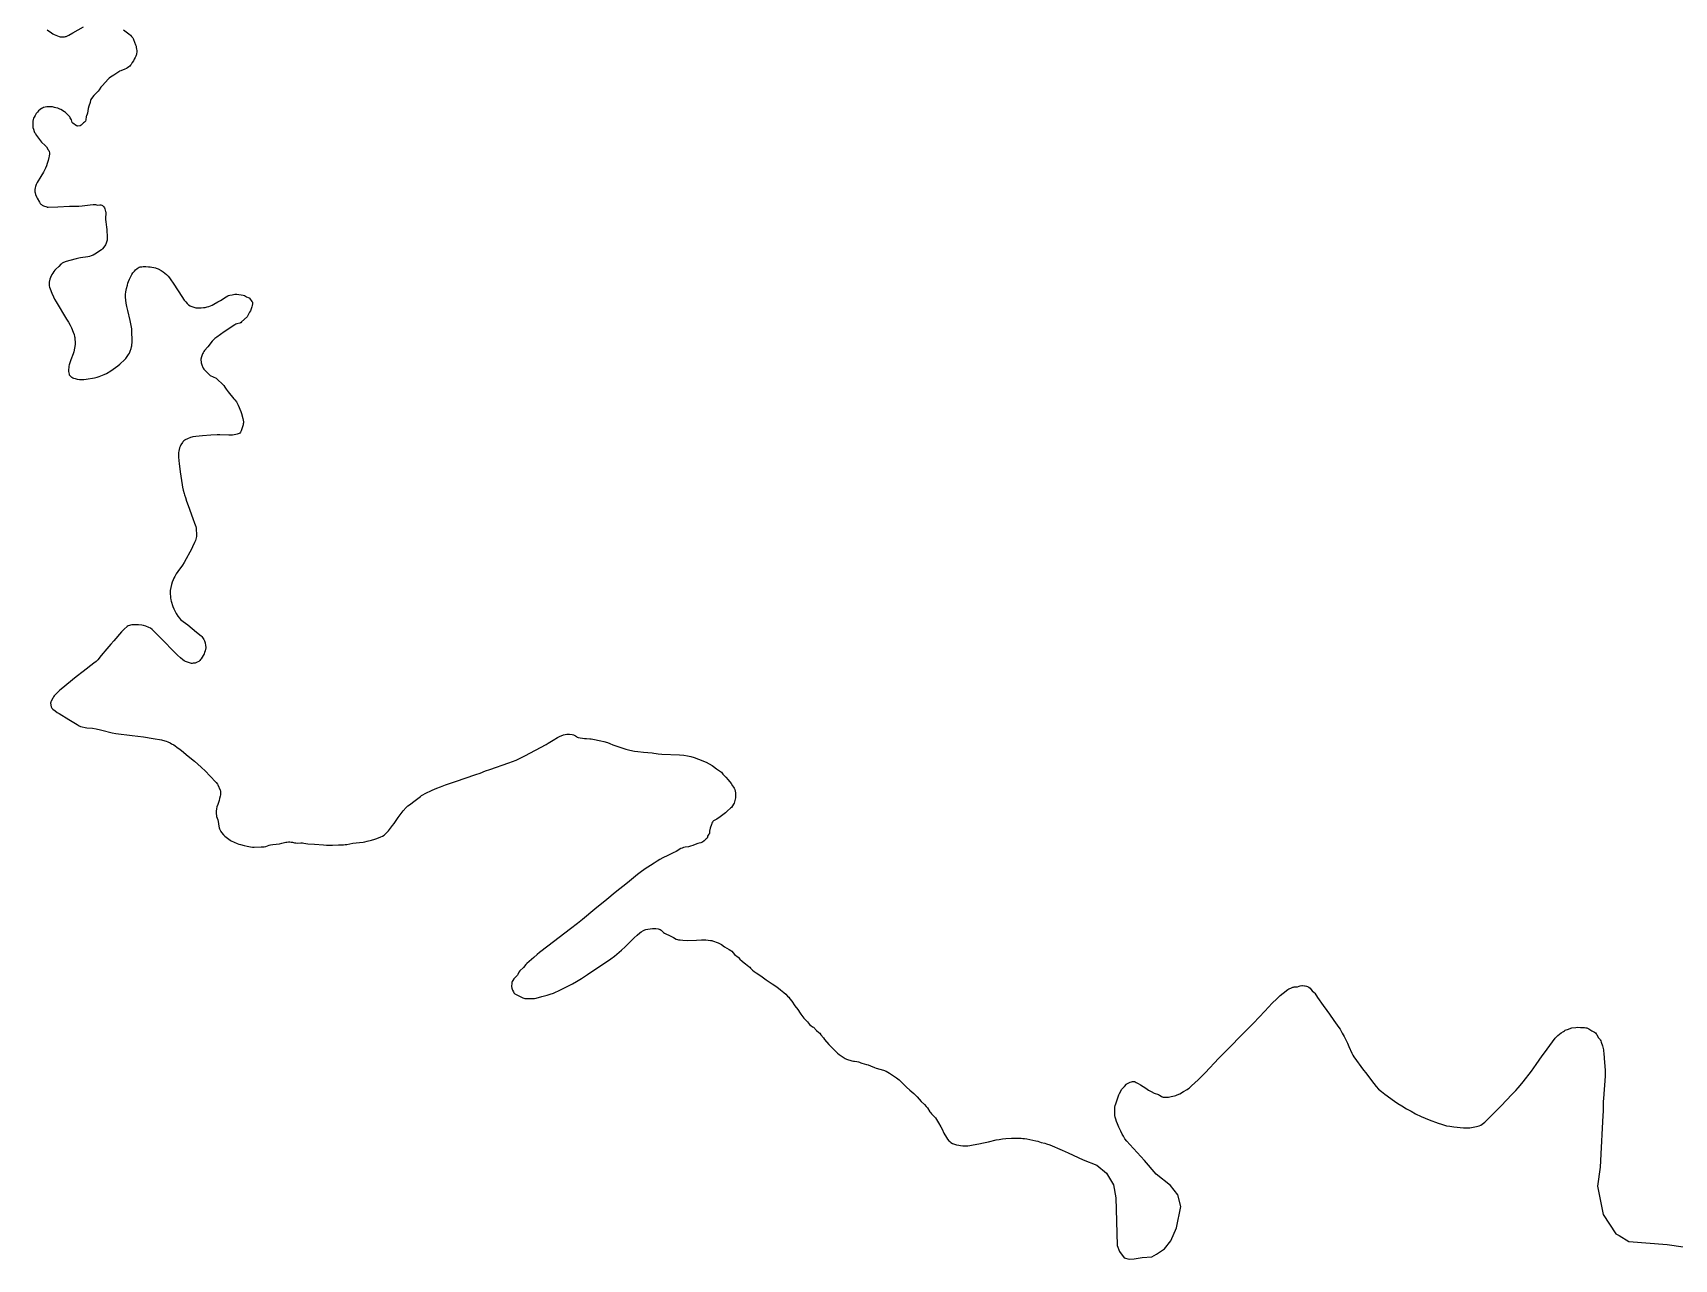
# Model space of a CAD drawing. Header units: millimetres. Extents: x 642261 to 742091, y 6812581 to 6930561.
# Drawn here: x 667631 to 669264, y 6855334 to 6856555 of the extents above; entities that cross this region are included whole.
import ezdxf

# ---------------------------------------------------------------- set-up
doc = ezdxf.new("R2010")
doc.units = ezdxf.units.MM
doc.layers.add('LimiteRegional', color=10, linetype='Continuous')

msp = doc.modelspace()

# ---------------------------------------------------------------- linework, layer by layer
at = {"layer": 'LimiteRegional', "color": 7, "linetype": 'Continuous'}
for points in [[(667644.8025, 6856557.6054), (667649.1838, 6856554.3899), (667650.5611, 6856553.4933), (667651.8771, 6856552.7913), (667656.8872, 6856550.7956), (667657.6805, 6856550.5744), (667658.7914, 6856550.4167), (667660.9963, 6856550.4269), (667661.8867, 6856550.5018), (667662.9549, 6856550.7468), (667663.8526, 6856551.0642), (667666.3843, 6856552.2493), (667670.3105, 6856554.4155), (667681.0083, 6856560.615)], [(667720.7851, 6856557.486), (667726.1806, 6856553.4544), (667727.7117, 6856552.0883), (667728.6385, 6856551.0613), (667729.9599, 6856549.4425), (667730.4221, 6856548.7662), (667730.825, 6856547.9303), (667731.7891, 6856545.2348), (667732.7757, 6856542.7395), (667733.1976, 6856541.3729), (667733.5095, 6856539.9404), (667733.783, 6856538.2519), (667733.9295, 6856537.1006), (667733.9499, 6856536.2149), (667733.5958, 6856532.8214), (667733.4531, 6856532.2064), (667733.1627, 6856531.4631), (667732.4276, 6856529.9301), (667731.4274, 6856528.2062), (667730.6076, 6856526.5988), (667729.4558, 6856524.9831), (667728.3943, 6856523.0359), (667727.7355, 6856522.2278), (667726.9755, 6856521.5163), (667725.9896, 6856520.7157), (667724.6151, 6856519.7186), (667723.7124, 6856519.1536), (667722.1093, 6856518.4031), (667718.1678, 6856516.8967), (667716.9286, 6856516.2882), (667715.9807, 6856515.7418), (667710.9849, 6856512.4671), (667707.7956, 6856510.2674), (667706.4903, 6856509.2876), (667705.8906, 6856508.7361), (667699.4616, 6856501.9399), (667698.1985, 6856500.371), (667696.4111, 6856497.706), (667695.5683, 6856496.6207), (667691.3944, 6856492.1433), (667688.9799, 6856489.2214), (667688.316, 6856488.2573), (667687.9787, 6856487.5711), (667687.4531, 6856485.1873), (667686.1978, 6856481.5335), (667685.6621, 6856479.1704), (667684.8795, 6856474.532), (667684.6031, 6856473.4714), (667683.8929, 6856471.7862), (667683.6927, 6856471.1426), (667683.2367, 6856467.8931), (667682.9163, 6856466.6733), (667682.6921, 6856466.229), (667682.4205, 6856465.8776), (667681.9329, 6856465.4885), (667680.9606, 6856464.8883), (667679.6935, 6856463.5117), (667678.6885, 6856462.6845), (667677.7168, 6856462.0685), (667677.2009, 6856461.8302), (667675.0155, 6856461.6498), (667674.5508, 6856461.8325), (667674.0669, 6856462.1256), (667670.4232, 6856464.6526), (667670.0195, 6856465.0636), (667669.7997, 6856465.4721), (667668.8625, 6856467.9265), (667668.4318, 6856468.8264), (667667.7168, 6856469.9302), (667667.2054, 6856470.8525), (667666.7299, 6856471.4667), (667664.0759, 6856474.2323), (667663.1197, 6856475.1062), (667661.893, 6856475.968), (667658.4073, 6856478.182), (667657.5486, 6856478.5852), (667655.2496, 6856479.4264), (667653.5405, 6856480.0253), (667652.2465, 6856480.4039), (667650.0277, 6856480.7752), (667646.9359, 6856480.8702), (667644.5427, 6856480.756), (667642.7564, 6856480.5195), (667641.0924, 6856480.1031), (667640.0958, 6856479.7031), (667639.1922, 6856479.2015), (667637.9453, 6856478.2806), (667636.3311, 6856476.7937), (667635.1325, 6856475.5347), (667634.0138, 6856474.2004), (667632.7485, 6856472.4001), (667631.8163, 6856470.7768), (667631.2486, 6856469.4746), (667630.9203, 6856468.2724), (667630.653, 6856466.5287), (667630.5262, 6856464.412), (667630.5287, 6856462.2644), (667630.672, 6856460.4808), (667631.0909, 6856458.8308), (667631.9154, 6856456.3749), (667632.3036, 6856455.4522), (667632.7657, 6856454.595), (667634.2569, 6856452.5076), (667637.0256, 6856448.3582), (667638.0755, 6856446.9341), (667639.272, 6856445.6416), (667642.8698, 6856442.4032), (667644.1074, 6856440.9651), (667645.862, 6856438.2686), (667646.3515, 6856437.4111), (667646.7769, 6856436.3721), (667646.9793, 6856435.2571), (667646.9916, 6856434.1526), (667646.8521, 6856431.7815), (667646.6087, 6856430.4272), (667645.8141, 6856427.5473), (667644.8481, 6856424.4345), (667644.0505, 6856422.1561), (667643.1468, 6856419.84), (667642.539, 6856418.4532), (667641.2109, 6856416.0168), (667638.632, 6856411.5554), (667634.9918, 6856405.4854), (667633.904, 6856403.5452), (667633.0643, 6856401.6187), (667632.7097, 6856400.2076), (667632.567, 6856398.4969), (667632.6727, 6856396.4503), (667632.8649, 6856395.2228), (667633.35, 6856393.6055), (667634.1558, 6856391.2505), (667634.6908, 6856390.0445), (667637.1165, 6856385.874), (667637.9625, 6856384.6192), (667638.4959, 6856384.0555), (667639.0743, 6856383.6016), (667639.955, 6856383.0569), (667641.0889, 6856382.4685), (667644.3195, 6856381.2476), (667644.9592, 6856381.0957), (667645.8578, 6856381.0234), (667655.3798, 6856381.2454), (667667.0677, 6856381.9816), (667673.9284, 6856382.0793), (667676.1794, 6856382.1775), (667679.7445, 6856382.4885), (667687.6202, 6856383.3978), (667690.6017, 6856383.6627), (667691.8309, 6856383.6882), (667692.8255, 6856383.6187), (667694.8797, 6856383.1833), (667697.1668, 6856383.3772), (667698.2382, 6856383.3202), (667699.312, 6856383.0269), (667699.9898, 6856382.657), (667700.6097, 6856382.12), (667701.1536, 6856381.4457), (667701.7981, 6856380.3598), (667702.1992, 6856379.4384), (667702.9774, 6856376.7597), (667703.1439, 6856375.9584), (667703.2149, 6856374.4482), (667702.8709, 6856370.7849), (667702.8524, 6856369.1437), (667703.2056, 6856366.2774), (667703.3837, 6856364.1895), (667703.9739, 6856360.8522), (667704.1796, 6856359.3042), (667704.3117, 6856355.9448), (667704.4578, 6856353.9568), (667704.5094, 6856349.285), (667704.4249, 6856348.3043), (667704.2491, 6856347.3537), (667703.61, 6856345.1198), (667702.9708, 6856343.5532), (667702.2422, 6856342.4349), (667699.8674, 6856339.6357), (667698.7272, 6856338.602), (667692.2325, 6856334.4056), (667690.4297, 6856333.4116), (667688.6239, 6856332.6107), (667686.8744, 6856332.0412), (667685.2079, 6856331.6538), (667678.0851, 6856330.6574), (667676.4184, 6856330.3244), (667673.5269, 6856329.6348), (667667.3188, 6856327.9829), (667663.6767, 6856326.9324), (667661.0215, 6856325.9865), (667659.6847, 6856325.2975), (667658.9764, 6856324.7975), (667658.3301, 6856324.233), (667656.2894, 6856322.1405), (667653.5223, 6856319.5021), (667652.4904, 6856318.3532), (667651.4625, 6856316.9855), (667650.4805, 6856315.4505), (667649.5937, 6856313.9005), (667648.0989, 6856310.9408), (667647.5335, 6856309.4473), (667646.7324, 6856306.4399), (667646.6271, 6856305.6644), (667646.6822, 6856303.2859), (667646.7649, 6856302.6551), (667647.105, 6856301.4016), (667647.6585, 6856299.8166), (667649.3646, 6856295.5704), (667650.9765, 6856291.8028), (667652.1107, 6856289.5205), (667653.6355, 6856286.8326), (667664.1006, 6856269.6194), (667665.8772, 6856266.62), (667667.5565, 6856263.6108), (667668.8466, 6856260.9238), (667670.6184, 6856256.7332), (667671.5087, 6856254.2573), (667672.0066, 6856252.3769), (667672.1859, 6856251.2719), (667672.3543, 6856249.2674), (667672.7617, 6856246.9959), (667672.7807, 6856246.0362), (667672.5759, 6856244.4571), (667671.317, 6856237.1711), (667671.0669, 6856236.1406), (667670.756, 6856235.2353), (667668.3013, 6856229.2187), (667666.6836, 6856224.0181), (667666.3956, 6856222.846), (667666.2042, 6856221.7013), (667666.052, 6856219.1862), (667666.1545, 6856217.3619), (667666.5616, 6856214.8146), (667666.7956, 6856214.2316), (667667.1883, 6856213.6063), (667667.9251, 6856212.7854), (667668.6872, 6856212.2934), (667669.3391, 6856211.7385), (667670.2002, 6856211.2507), (667671.1542, 6856210.8658), (667672.7118, 6856210.3922), (667674.5024, 6856210.0046), (667677.0852, 6856209.6151), (667678.7983, 6856209.4644), (667679.9811, 6856209.4368), (667681.1808, 6856209.4903), (667683.7226, 6856209.8269), (667692.0409, 6856211.3237), (667694.4172, 6856211.8686), (667696.4563, 6856212.4502), (667698.2443, 6856213.0667), (667699.8739, 6856213.7233), (667701.4533, 6856214.455), (667703.6688, 6856215.6172), (667708.0947, 6856218.2662), (667712.6927, 6856221.3322), (667715.2605, 6856223.1823), (667717.2613, 6856224.8579), (667722.11, 6856229.4163), (667722.9513, 6856230.3192), (667723.768, 6856231.403), (667725.7237, 6856234.2652), (667726.6707, 6856235.8679), (667727.521, 6856237.7587), (667728.4986, 6856240.5074), (667728.8522, 6856241.8981), (667729.0188, 6856243.1255), (667729.4401, 6856247.3972), (667729.5364, 6856249.9763), (667729.4893, 6856251.3159), (667729.1494, 6856254.2979), (667729.1063, 6856258.0085), (667728.8816, 6856260.0191), (667728.0277, 6856264.8999), (667727.3551, 6856268.229), (667724.9685, 6856278.0604), (667724.0616, 6856282.1703), (667723.457, 6856285.6728), (667723.0963, 6856288.4614), (667722.8457, 6856291.4438), (667722.8409, 6856294.0093), (667723.1601, 6856296.6708), (667723.8193, 6856300.0701), (667724.6254, 6856303.5713), (667725.1786, 6856305.5731), (667725.7329, 6856307.191), (667726.6221, 6856309.3329), (667727.9448, 6856312.1011), (667728.9642, 6856313.8974), (667730.1892, 6856315.6725), (667731.5313, 6856317.351), (667732.7968, 6856318.6896), (667734.2372, 6856319.9486), (667735.338, 6856320.7116), (667736.3939, 6856321.2372), (667737.4307, 6856321.564), (667738.8635, 6856321.8009), (667740.4721, 6856321.9009), (667742.9159, 6856321.9063), (667745.5473, 6856321.7934), (667747.4049, 6856321.6012), (667752.6623, 6856320.6373), (667753.407, 6856320.4372), (667755.3428, 6856319.6226), (667758.095, 6856318.1828), (667760.1612, 6856316.8205), (667761.8365, 6856315.4569), (667763.5231, 6856313.8969), (667765.1076, 6856312.2941), (667766.4827, 6856310.7544), (667767.3242, 6856309.6806), (667770.7619, 6856304.5268), (667778.872, 6856292.1083), (667781.2478, 6856288.6531), (667782.6281, 6856286.8089), (667783.9999, 6856285.2659), (667785.5334, 6856283.9297), (667787.0462, 6856282.8974), (667787.8795, 6856282.4827), (667788.7262, 6856282.1674), (667792.8424, 6856281.0207), (667793.8778, 6856280.8474), (667795.2617, 6856280.7629), (667797.9437, 6856280.8246), (667800.308, 6856281.0488), (667801.8932, 6856281.3041), (667804.1399, 6856281.8282), (667805.5051, 6856282.2352), (667807.2816, 6856282.8694), (667808.8359, 6856283.5511), (667810.558, 6856284.4364), (667814.5979, 6856286.6755), (667817.356, 6856288.2899), (667823.0631, 6856291.9633), (667824.613, 6856292.8417), (667825.3182, 6856293.1208), (667826.5609, 6856293.4949), (667828.9291, 6856293.7551), (667831.633, 6856294.3989), (667832.4074, 6856294.5114), (667833.498, 6856294.4648), (667839.7772, 6856293.4646), (667841.0642, 6856293.0236), (667843.0437, 6856291.9253), (667844.9564, 6856291.3048), (667845.6571, 6856290.8839), (667846.0809, 6856290.4907), (667848.5897, 6856287.2009), (667849.0461, 6856286.3968), (667849.1134, 6856285.7263), (667848.9813, 6856284.7186), (667848.6223, 6856283.354), (667848.4364, 6856281.8423), (667848.1948, 6856280.909), (667847.4501, 6856278.9185), (667847.0098, 6856277.9695), (667846.2608, 6856276.6757), (667844.5019, 6856273.192), (667843.6536, 6856272.0439), (667838.303, 6856266.9003), (667837.3368, 6856266.0479), (667836.9825, 6856265.8297), (667836.3833, 6856265.6022), (667833.5213, 6856264.8687), (667832.6644, 6856264.4543), (667831.6456, 6856263.8461), (667820.9478, 6856256.9185), (667813.5876, 6856251.7679), (667811.5988, 6856250.2194), (667810.2792, 6856248.9873), (667808.9683, 6856247.5482), (667804.6824, 6856242.206), (667801.3881, 6856238.3506), (667800.7037, 6856237.4155), (667799.8926, 6856236.1181), (667799.3115, 6856234.9969), (667798.9212, 6856234.0803), (667798.2952, 6856231.9719), (667797.8033, 6856229.7753), (667797.7646, 6856229.1775), (667797.8978, 6856226.6652), (667798.0109, 6856226.139), (667798.7434, 6856224.2209), (667799.5863, 6856221.5494), (667799.9574, 6856220.8594), (667800.7526, 6856219.8944), (667802.8875, 6856217.6575), (667805.3962, 6856215.1629), (667806.6395, 6856214.0189), (667807.1135, 6856213.6805), (667812.888, 6856210.7147), (667820.7009, 6856203.529), (667821.5514, 6856201.9979), (667822.9441, 6856199.9639), (667824.9314, 6856197.4326), (667830.6861, 6856190.4631), (667831.6385, 6856189.2388), (667833.0976, 6856187.1645), (667834.0873, 6856185.4747), (667834.7916, 6856184.0008), (667837.5643, 6856177.5702), (667838.2105, 6856175.8325), (667839.5954, 6856170.8239), (667840.0108, 6856167.5453), (667840.0528, 6856166.5073), (667839.9203, 6856165.3523), (667839.7047, 6856164.2753), (667838.9407, 6856161.3899), (667837.9797, 6856158.535), (667837.2943, 6856157.0904), (667836.6143, 6856156.2255), (667835.8696, 6856155.7535), (667833.8998, 6856155.1911), (667832.6082, 6856154.6979), (667830.8925, 6856154.3424), (667829.0859, 6856154.1975), (667825.5139, 6856154.1443), (667816.7301, 6856154.3794), (667813.9553, 6856154.3986), (667807.7718, 6856154.1462), (667799.3515, 6856153.5647), (667792.7306, 6856152.9524), (667789.8636, 6856152.5146), (667788.6351, 6856152.2126), (667787.3467, 6856151.8069), (667784.3737, 6856150.6318), (667782.2375, 6856149.5433), (667781.6316, 6856149.1633), (667780.6431, 6856148.3977), (667779.8985, 6856147.6337), (667779.3187, 6856146.8792), (667777.6969, 6856144.3597), (667776.9942, 6856142.8418), (667776.6253, 6856141.6216), (667775.7588, 6856138.2029), (667775.5479, 6856136.9711), (667775.3866, 6856135.4222), (667775.3131, 6856133.827), (667775.3635, 6856132.4534), (667775.9446, 6856128.6105), (667776.2943, 6856125.8281), (667776.9748, 6856117.7303), (667778.9977, 6856104.582), (667779.4197, 6856102.2701), (667780.1169, 6856099.475), (667781.0391, 6856096.1984), (667781.4979, 6856094.6893), (667782.3101, 6856092.0171), (667783.5222, 6856088.3246), (667784.9866, 6856084.1929), (667789.8619, 6856071.2061), (667791.4623, 6856066.6698), (667792.5773, 6856063.2522), (667792.939, 6856061.5976), (667793.1849, 6856059.5258), (667793.438, 6856056.1878), (667793.4347, 6856054.603), (667793.3089, 6856053.446), (667793.058, 6856052.0624), (667792.6637, 6856050.4947), (667792.312, 6856049.4008), (667791.426, 6856047.229), (667789.5238, 6856042.9981), (667788.6982, 6856041.3188), (667781.0374, 6856027.4536), (667779.3604, 6856024.84), (667774.8574, 6856018.4292), (667773.2256, 6856015.9816), (667771.7607, 6856013.4918), (667770.9084, 6856011.7981), (667770.1689, 6856010.1382), (667769.2888, 6856007.8759), (667768.5596, 6856005.5895), (667767.2312, 6855999.4851), (667767.0631, 6855997.4129), (667767.396, 6855992.3088), (667767.7377, 6855990.212), (667768.091, 6855988.8865), (667769.9315, 6855983.721), (667770.9565, 6855981.1957), (667772.3852, 6855978.0875), (667773.2088, 6855976.6012), (667774.864, 6855974.0955), (667776.5248, 6855971.8609), (667777.5652, 6855970.6785), (667778.7993, 6855969.5399), (667779.9747, 6855968.6676), (667782.6011, 6855966.9593), (667784.7047, 6855965.3906), (667793.2513, 6855958.2244), (667797.9461, 6855954.5685), (667798.3035, 6855954.217), (667798.752, 6855953.6344), (667800.5551, 6855950.6945), (667801.2567, 6855949.3748), (667801.8855, 6855947.5347), (667802.4723, 6855944.9218), (667802.6977, 6855943.1752), (667802.6343, 6855942.615), (667801.9568, 6855939.4151), (667801.4383, 6855937.878), (667800.8675, 6855936.6664), (667798.0801, 6855931.6412), (667797.5031, 6855930.7434), (667796.8374, 6855929.8941), (667796.3983, 6855929.4539), (667795.8285, 6855929.0424), (667794.0562, 6855928.2679), (667792.6078, 6855927.478), (667792.0538, 6855927.3077), (667791.5045, 6855927.222), (667789.9668, 6855927.1513), (667788.9544, 6855927.0226), (667788.4829, 6855927.0439), (667786.5365, 6855927.5188), (667782.2957, 6855928.8631), (667780.9678, 6855929.5671), (667779.643, 6855930.5336), (667777.3622, 6855932.4605), (667774.5416, 6855935.0797), (667770.1822, 6855939.4326), (667760.7093, 6855949.3026), (667750.9207, 6855959.1929), (667749.2106, 6855960.8227), (667747.7089, 6855961.9591), (667745.9644, 6855962.8931), (667743.0278, 6855964.0928), (667740.7039, 6855964.8659), (667738.9794, 6855965.2108), (667735.6617, 6855965.4176), (667731.3119, 6855965.4469), (667728.9311, 6855965.2896), (667727.6818, 6855965.0912), (667726.6775, 6855964.8376), (667725.2543, 6855964.2451), (667724.3526, 6855963.6258), (667721.455, 6855961.0278), (667718.835, 6855958.321), (667710.9712, 6855949.5215), (667707.9964, 6855946.1929), (667704.0326, 6855941.6532), (667698.4513, 6855934.9576), (667695.2167, 6855930.653), (667694.2752, 6855929.5863), (667693.5575, 6855928.8909), (667691.3301, 6855927.0852), (667680.6553, 6855919.1026), (667673.4957, 6855913.5355), (667658.6039, 6855901.4326), (667656.9975, 6855900.0519), (667655.6009, 6855898.6907), (667652.472, 6855895.4337), (667651.8132, 6855894.6179), (667651.1173, 6855893.5791), (667650.5402, 6855892.504), (667648.7515, 6855889.5738), (667648.4219, 6855888.9198), (667648.3056, 6855888.509), (667648.2677, 6855887.3847), (667648.677, 6855883.6191), (667649.525, 6855882.5005), (667650.1952, 6855881.8132), (667650.4769, 6855881.5244), (667652.7307, 6855879.6328), (667654.7092, 6855878.2382), (667656.6288, 6855877.0446), (667666.4616, 6855871.3122), (667674.4866, 6855866.074), (667676.6509, 6855864.8999), (667678.058, 6855864.3609), (667684.3096, 6855862.8904), (667689.7811, 6855862.3846), (667693.5809, 6855861.781), (667697.8355, 6855860.8446), (667699.3148, 6855860.4792), (667709.6211, 6855857.933), (667712.9542, 6855857.2712), (667729.2149, 6855855.3882), (667740.6633, 6855853.9066), (667750.3628, 6855852.4142), (667758.4442, 6855850.9199), (667761.8464, 6855850.0862), (667763.0892, 6855849.6641), (667765.0191, 6855848.8759), (667767.153, 6855847.8784), (667768.6107, 6855847.1197), (667770.7557, 6855845.8603), (667772.2492, 6855844.8674), (667773.9354, 6855843.654), (667777.0895, 6855841.2403), (667778.3985, 6855840.189), (667785.1525, 6855834.7647), (667791.3956, 6855829.5423), (667797.9357, 6855823.7783), (667802.2274, 6855819.7406), (667806.6888, 6855815.2117), (667812.9993, 6855808.3375), (667814.1833, 6855806.9402), (667814.7575, 6855806.1016), (667817.0979, 6855800.8845), (667817.2456, 6855800.2402), (667817.2916, 6855799.6866), (667817.238, 6855797.6407), (667817.0997, 6855796.1653), (667816.9007, 6855794.9661), (667816.2468, 6855792.4816), (667815.7976, 6855790.3959), (667814.9456, 6855787.6443), (667814.6149, 6855786.5765), (667813.7784, 6855784.1476), (667813.2684, 6855782.2281), (667812.8996, 6855780.0478), (667812.8288, 6855779.0403), (667812.8554, 6855778.1715), (667813.3659, 6855774.5074), (667814.4797, 6855771.3645), (667814.9446, 6855769.5811), (667815.5799, 6855765.1497), (667815.9681, 6855763.426), (667816.3004, 6855762.3843), (667816.8934, 6855760.9998), (667817.5772, 6855759.8307), (667818.3142, 6855758.8075), (667820.3145, 6855756.3034), (667821.6584, 6855754.9806), (667825.4201, 6855752.0422), (667826.8747, 6855751.1059), (667827.8897, 6855750.5739), (667830.9399, 6855749.2), (667833.8321, 6855747.7582), (667835.4407, 6855747.1532), (667837.222, 6855746.69), (667840.724, 6855745.9125), (667843.9241, 6855745.0801), (667847.2447, 6855744.4287), (667848.9785, 6855744.2004), (667850.6111, 6855744.1402), (667857.5989, 6855744.292), (667859.193, 6855744.3741), (667860.6184, 6855744.5322), (667862.3843, 6855744.9074), (667865.5337, 6855745.9936), (667867.0769, 6855746.4059), (667869.2816, 6855746.7479), (667876.0208, 6855747.4816), (667878.2586, 6855747.935), (667882.1899, 6855749.0456), (667883.3681, 6855749.255), (667884.8803, 6855749.3803), (667886.3472, 6855749.364), (667887.6997, 6855749.233), (667888.9544, 6855748.9968), (667890.9597, 6855748.4706), (667892.3527, 6855748.2719), (667893.5699, 6855748.2333), (667897.3214, 6855748.326), (667898.8116, 6855748.3003), (667900.1527, 6855748.1755), (667904.1419, 6855747.5329), (667910.7564, 6855747.1879), (667919.6656, 6855746.367), (667922.6441, 6855746.1532), (667925.6471, 6855746.0324), (667928.56, 6855746.0171), (667934.7955, 6855746.3318), (667939.8064, 6855746.4935), (667941.355, 6855746.6329), (667943.049, 6855746.8728), (667949.0465, 6855747.9416), (667955.5696, 6855748.9038), (667959.2975, 6855749.2042), (667960.8038, 6855749.4253), (667963.2257, 6855749.9471), (667967.6755, 6855751.0862), (667970.8094, 6855751.9804), (667972.9748, 6855752.6936), (667976.7754, 6855754.2717), (667978.3265, 6855755.0419), (667980.1097, 6855756.2068), (667981.056, 6855756.9576), (667981.7904, 6855757.637), (667983.1774, 6855759.1196), (667984.3387, 6855760.4884), (667988.3177, 6855765.5166), (667989.9164, 6855767.7137), (667993.9583, 6855773.668), (667995.9898, 6855776.4121), (667999.1169, 6855780.1855), (668002.1626, 6855783.5667), (668003.7281, 6855785.0995), (668005.2186, 6855786.3523), (668010.8796, 6855790.4), (668016.1936, 6855794.69), (668017.3992, 6855795.5484), (668018.6173, 6855796.2844), (668020.7871, 6855797.3972), (668027.8619, 6855800.7664), (668032.6363, 6855802.8551), (668036.0462, 6855804.1901), (668041.2766, 6855806.0171), (668051.2504, 6855809.3099), (668071.2995, 6855816.2859), (668075.5492, 6855817.8234), (668081.0317, 6855819.9367), (668085.1586, 6855821.4472), (668104.3102, 6855828.0886), (668107.9136, 6855829.4393), (668111.4169, 6855830.8615), (668114.8677, 6855832.4051), (668119.9779, 6855834.9368), (668141.3221, 6855846.2951), (668143.4163, 6855847.5138), (668148.2223, 6855850.5706), (668152.748, 6855853.308), (668154.6077, 6855854.3431), (668156.7959, 6855855.3667), (668157.7974, 6855855.6987), (668158.6759, 6855855.9017), (668161.7956, 6855856.4211), (668162.8151, 6855856.5088), (668164.4714, 6855856.4241), (668167.088, 6855856.1104), (668168.5149, 6855855.8306), (668169.2659, 6855855.5659), (668170.3588, 6855854.9643), (668171.4283, 6855854.1169), (668172.1012, 6855853.7492), (668173.1611, 6855853.4029), (668174.9903, 6855852.9594), (668177.4353, 6855852.5065), (668179.4154, 6855852.2714), (668181.3292, 6855852.142), (668184.8029, 6855852.02), (668186.1555, 6855851.8916), (668187.8505, 6855851.6102), (668195.6583, 6855850.0745), (668198.7679, 6855849.2814), (668202.4997, 6855848.1558), (668204.5442, 6855847.4109), (668207.6567, 6855846.0086), (668209.5347, 6855845.2839), (668220.6171, 6855841.6265), (668224.4695, 6855840.5917), (668229.3244, 6855839.6282), (668232.4487, 6855839.2297), (668238.1658, 6855838.7843), (668246.857, 6855837.9432), (668248.3505, 6855837.7337), (668250.7744, 6855837.2462), (668252.7638, 6855837.0205), (668256.2828, 6855836.8117), (668273.8488, 6855836.072), (668278.4559, 6855835.6646), (668281.8735, 6855835.1126), (668285.4085, 6855834.3504), (668288.6407, 6855833.3699), (668292.9618, 6855831.718), (668300.4518, 6855828.5643), (668303.4824, 6855827.1107), (668306.4029, 6855825.4702), (668307.7382, 6855824.5243), (668310.8569, 6855822.0383), (668314.6723, 6855819.5195), (668315.7487, 6855818.6093), (668317.2453, 6855816.9042), (668319.2401, 6855814.897), (668320.1214, 6855813.8346), (668322.2464, 6855810.9746), (668325.2735, 6855807.4303), (668326.5949, 6855805.3184), (668327.7242, 6855803.7121), (668328.3561, 6855802.6784), (668328.9287, 6855801.4163), (668329.3461, 6855799.9514), (668329.6704, 6855798.068), (668329.8353, 6855795.9703), (668329.8098, 6855794.5808), (668329.6308, 6855793.117), (668329.3628, 6855791.9375), (668328.2429, 6855787.8412), (668327.7249, 6855786.7732), (668325.8044, 6855783.7224), (668324.8786, 6855782.8342), (668321.651, 6855780.3443), (668319.6997, 6855778.2592), (668318.4503, 6855777.1628), (668314.3851, 6855774.404), (668311.1793, 6855772.0329), (668310.3958, 6855771.5776), (668308.5531, 6855770.7256), (668307.8963, 6855770.3179), (668307.2995, 6855769.7687), (668306.746, 6855769.0163), (668306.213, 6855768.0005), (668305.6778, 6855766.6611), (668304.6159, 6855763.1593), (668303.9059, 6855759.9694), (668303.7212, 6855757.7874), (668303.3239, 6855757.0532), (668301.9706, 6855755.0658), (668301.8154, 6855754.5711), (668301.8604, 6855754.0198), (668301.8196, 6855753.7705), (668301.47, 6855753.2101), (668300.5488, 6855752.273), (668298.5523, 6855750.5653), (668296.7035, 6855749.156), (668295.8243, 6855748.6386), (668295.3622, 6855748.4765), (668293.6633, 6855748.2243), (668292.2942, 6855747.8683), (668291.0933, 6855747.4148), (668287.327, 6855745.792), (668284.9606, 6855744.9779), (668282.7701, 6855744.5061), (668279.6425, 6855744.0747), (668278.0574, 6855743.7664), (668276.5024, 6855743.2531), (668275.3925, 6855742.7344), (668270.5604, 6855739.9411), (668267.758, 6855738.5671), (668262.523, 6855735.8441), (668257.4101, 6855733.3497), (668254.4651, 6855731.762), (668251.8667, 6855730.2472), (668248.7266, 6855728.3018), (668245.2057, 6855726.0217), (668239.9766, 6855722.5159), (668234.8818, 6855718.9471), (668232.2496, 6855716.9377), (668222.3845, 6855708.7353), (668210.0171, 6855698.9759), (668201.7668, 6855691.9695), (668189.7873, 6855682.4294), (668177.617, 6855672.2646), (668172.3839, 6855668.0207), (668165.6717, 6855662.8344), (668142.9675, 6855645.6776), (668134.8054, 6855639.3773), (668132.4791, 6855637.433), (668129.1861, 6855634.4698), (668124.4289, 6855630.4941), (668122.1472, 6855628.3673), (668121.0669, 6855627.1952), (668118.662, 6855624.3685), (668115.2278, 6855620.8999), (668114.2686, 6855619.5744), (668113.1341, 6855617.4848), (668112.6506, 6855616.7425), (668111.8137, 6855615.7547), (668109.1105, 6855613.0588), (668108.0046, 6855611.5775), (668107.4053, 6855610.4336), (668107.105, 6855609.531), (668107.0514, 6855608.9377), (668107.0912, 6855607.7769), (668106.9334, 6855606.3465), (668106.9629, 6855605.5002), (668107.2843, 6855603.8234), (668107.9103, 6855601.8821), (668108.7029, 6855600.1083), (668109.2696, 6855599.2002), (668109.5723, 6855598.8248), (668110.2465, 6855598.1868), (668111.5195, 6855597.3803), (668115.4923, 6855595.509), (668118.1899, 6855594.0257), (668119.1174, 6855593.6879), (668120.2445, 6855593.4914), (668121.5713, 6855593.4272), (668128.4352, 6855593.4643), (668129.7114, 6855593.6174), (668131.223, 6855593.9339), (668136.9026, 6855595.4563), (668142.2844, 6855596.8041), (668145.4369, 6855597.6933), (668148.4727, 6855598.7852), (668150.7358, 6855599.7656), (668153.4672, 6855601.0618), (668160.9425, 6855604.8367), (668167.4145, 6855608.2533), (668171.456, 6855610.4775), (668176.5315, 6855613.4579), (668182.443, 6855617.2758), (668205.5613, 6855633.025), (668209.1938, 6855635.6757), (668211.5685, 6855637.5374), (668213.9328, 6855639.5021), (668216.3065, 6855641.5883), (668219.9164, 6855644.9689), (668229.0129, 6855653.86), (668231.757, 6855656.4097), (668234.3918, 6855658.7112), (668235.8714, 6855659.8236), (668238.2107, 6855661.2594), (668239.5401, 6855661.9119), (668240.5324, 6855662.241), (668242.5313, 6855662.6085), (668247.0159, 6855663.1377), (668248.3647, 6855663.2233), (668250.3372, 6855663.0898), (668252.8938, 6855662.7287), (668253.7242, 6855662.5424), (668254.7486, 6855662.1357), (668255.6296, 6855661.586), (668258.1173, 6855659.2449), (668259.0168, 6855658.5632), (668259.6721, 6855658.1592), (668264.559, 6855655.7842), (668267.9738, 6855654.2338), (668270.8017, 6855652.6073), (668272.0054, 6855652.1876), (668273.1246, 6855651.9431), (668274.5893, 6855651.734), (668277.2996, 6855651.4994), (668281.7803, 6855651.3602), (668290.9991, 6855651.6841), (668295.9762, 6855651.9816), (668298.3822, 6855651.9889), (668300.1661, 6855651.8593), (668304.7299, 6855651.3302), (668306.0946, 6855651.1225), (668306.9067, 6855650.9266), (668312.5229, 6855648.7704), (668314.3151, 6855647.9579), (668315.7372, 6855647.1082), (668318.7303, 6855645.0859), (668323.4338, 6855642.3339), (668324.9829, 6855641.3209), (668325.9877, 6855640.463), (668328.8603, 6855637.4396), (668332.2029, 6855634.7635), (668332.7635, 6855634.2296), (668334.0423, 6855632.8002), (668336.3703, 6855630.7668), (668338.2247, 6855628.9243), (668339.5328, 6855627.8656), (668342.8817, 6855625.4756), (668343.8917, 6855624.616), (668344.7647, 6855623.7438), (668346.6465, 6855621.6775), (668348.2114, 6855620.2763), (668350.1293, 6855618.9142), (668354.7468, 6855615.9594), (668357.529, 6855613.9257), (668360.3625, 6855612.1178), (668366.0829, 6855608.1722), (668370.9927, 6855604.9813), (668374.4369, 6855602.3002), (668377.8469, 6855599.4276), (668379.6463, 6855597.7609), (668381.5404, 6855595.8891), (668382.6247, 6855594.7368), (668383.8627, 6855593.2899), (668385.6474, 6855590.942), (668388.8885, 6855586.1695), (668391.7129, 6855582.4504), (668393.9601, 6855579.0272), (668394.8418, 6855577.8084), (668397.7534, 6855574.0658), (668401.2463, 6855570.1837), (668403.4667, 6855567.5402), (668404.581, 6855566.5014), (668406.3937, 6855565.4189), (668407.216, 6855564.8214), (668410.2064, 6855561.7662), (668412.6864, 6855559.6737), (668413.5167, 6855558.8804), (668414.6954, 6855557.5003), (668417.1059, 6855554.2019), (668418.3493, 6855552.6142), (668422.6378, 6855547.6329), (668424.1101, 6855546.1204), (668431.2794, 6855539.2176), (668432.8001, 6855537.9429), (668437.9131, 6855534.3147), (668438.8729, 6855533.7228), (668440.0442, 6855533.1799), (668445.3486, 6855531.6405), (668447.1903, 6855531.1644), (668448.1205, 6855531.0134), (668450.493, 6855530.8523), (668452.0176, 6855530.4763), (668453.0756, 6855530.0844), (668454.5425, 6855529.3793), (668455.3068, 6855529.0856), (668459.9735, 6855527.8961), (668461.6024, 6855527.4221), (668463.9805, 6855526.5511), (668468.0989, 6855524.8076), (668469.811, 6855524.1711), (668477.0305, 6855522.0423), (668479.6948, 6855521.0775), (668481.1503, 6855520.3507), (668482.785, 6855519.3287), (668489.8585, 6855514.5806), (668492.619, 6855512.4539), (668494.5683, 6855510.6889), (668497.9118, 6855507.247), (668499.947, 6855505.2942), (668503.1141, 6855502.4453), (668507.1749, 6855499.0045), (668508.8749, 6855497.4567), (668510.6289, 6855495.5949), (668514.5751, 6855491.0725), (668517.8601, 6855487.8592), (668519.4074, 6855486.1595), (668520.6194, 6855484.5853), (668523.1625, 6855480.8384), (668523.9756, 6855479.7503), (668524.7405, 6855478.884), (668527.1445, 6855476.5369), (668528.5668, 6855474.6532), (668531.6917, 6855469.7523), (668534.0222, 6855465.8149), (668535.2512, 6855463.4783), (668537.1489, 6855459.3463), (668539.5696, 6855455.1559), (668540.671, 6855453.5382), (668541.9278, 6855451.969), (668542.8717, 6855451.0525), (668544.1105, 6855450.1628), (668545.7255, 6855449.3114), (668547.5834, 6855448.549), (668549.4983, 6855447.9357), (668551.9372, 6855447.3866), (668553.639, 6855447.1415), (668555.7508, 6855446.9808), (668558.5162, 6855446.955), (668560.9303, 6855447.0331), (668563.0243, 6855447.2414), (668566.1506, 6855447.8992), (668571.6863, 6855448.8321), (668576.5293, 6855449.9723), (668581.3476, 6855450.9291), (668589.1172, 6855452.7162), (668592.0482, 6855453.2767), (668595.3528, 6855453.8034), (668598.8352, 6855454.1639), (668604.3839, 6855454.4072), (668610.9695, 6855454.4855), (668613.8058, 6855454.4164), (668615.5561, 6855454.2957), (668617.2212, 6855454.1025), (668619.6665, 6855453.7017), (668628.428, 6855451.977), (668630.472, 6855451.4326), (668633.9674, 6855450.2681), (668637.5802, 6855449.4318), (668639.0457, 6855449.0051), (668642.3433, 6855447.792), (668654.7217, 6855442.4421), (668660.5962, 6855440.0522), (668675.5501, 6855433.025), (668689.103, 6855427.5393), (668698.8262, 6855419.7132), (668705.7077, 6855408.0543), (668708.1068, 6855394.9712), (668708.7839, 6855371.8897), (668709.4454, 6855347.5459), (668711.9049, 6855341.5646), (668716.3161, 6855335.276), (668721.4349, 6855334.0797), (668726.4207, 6855334.412), (668734.4644, 6855335.608), (668743.8374, 6855336.5387), (668748.4909, 6855339.1307), (668756.6981, 6855344.3388), (668762.814, 6855352.3802), (668768.4109, 6855365.3685), (668772.682, 6855386.4385), (668769.919, 6855398.0249), (668762.5531, 6855407.3134), (668748.138, 6855418.7262), (668736.6127, 6855432.1531), (668722.145, 6855448.0885), (668719.1537, 6855451.4749), (668717.2256, 6855453.9099), (668715.6905, 6855456.3506), (668714.4383, 6855458.6021), (668713.0445, 6855461.371), (668711.1863, 6855465.3449), (668709.7437, 6855468.6677), (668708.7974, 6855471.104), (668708.0416, 6855473.4095), (668707.5039, 6855475.5732), (668707.2758, 6855476.9395), (668707.1517, 6855478.2442), (668707.1011, 6855480.0652), (668707.1219, 6855483.5546), (668707.2723, 6855485.3728), (668707.5993, 6855486.9252), (668708.134, 6855488.7956), (668710.374, 6855495.4964), (668711.1976, 6855497.6284), (668711.881, 6855499.099), (668714.2704, 6855503.1352), (668715.2736, 6855504.4705), (668716.7277, 6855506.0024), (668718.5928, 6855508.1353), (668719.081, 6855508.5732), (668719.7542, 6855508.9907), (668722.3128, 6855510.1804), (668723.5764, 6855510.6321), (668724.5735, 6855510.825), (668725.5823, 6855510.8723), (668726.5766, 6855510.7604), (668727.5382, 6855510.4868), (668728.4505, 6855510.0527), (668730.4183, 6855508.8145), (668732.7553, 6855507.7409), (668737.9165, 6855504.1234), (668740.617, 6855502.4346), (668743.2656, 6855500.8988), (668746.2256, 6855499.4223), (668750.4709, 6855497.8449), (668751.5296, 6855497.268), (668753.1553, 6855496.1848), (668753.9047, 6855495.796), (668754.4473, 6855495.6023), (668755.3167, 6855495.4027), (668756.5379, 6855495.2619), (668758.0575, 6855495.211), (668759.4248, 6855495.246), (668760.5312, 6855495.389), (668763.1743, 6855496.0406), (668766.4623, 6855496.6508), (668767.8028, 6855496.9922), (668769.2768, 6855497.5274), (668771.6975, 6855498.7518), (668775.5958, 6855501.0572), (668778.9939, 6855502.9021), (668780.4808, 6855503.8688), (668781.5614, 6855504.7211), (668783.5661, 6855506.494), (668790.1252, 6855512.7052), (668796.9448, 6855519.5675), (668810.7527, 6855534.114), (668815.9039, 6855539.4578), (668838.6134, 6855562.2709), (668845.1419, 6855569.09), (668856.3306, 6855581.0127), (668863.7387, 6855588.7787), (668868.2363, 6855593.3158), (668871.7134, 6855596.5658), (668874.5904, 6855598.9266), (668879.4237, 6855602.4291), (668880.3669, 6855602.9963), (668882.3951, 6855603.8164), (668884.1016, 6855604.6993), (668884.771, 6855604.9331), (668885.5446, 6855605.0484), (668888.1674, 6855605.0883), (668888.944, 6855605.2683), (668890.513, 6855605.9255), (668891.601, 6855606.2151), (668893.0834, 6855606.3526), (668893.9705, 6855606.3453), (668895.8988, 6855606.1703), (668896.559, 6855606.0351), (668897.8385, 6855605.7728), (668898.7398, 6855605.4876), (668899.5566, 6855605.1428), (668900.267, 6855604.7398), (668901.4046, 6855603.81), (668902.2614, 6855602.8123), (668903.5933, 6855601.0767), (668905.4708, 6855599.3778), (668906.0446, 6855598.7203), (668908.8727, 6855594.3554), (668914.566, 6855586.6394), (668917.9684, 6855581.6098), (668920.6724, 6855577.8626), (668924.8956, 6855571.5526), (668930.037, 6855564.5881), (668931.2137, 6855562.8432), (668933.2721, 6855559.0743), (668935.2741, 6855555.6362), (668938.6969, 6855549.0052), (668940.1437, 6855545.8665), (668942.9857, 6855539.0611), (668943.9505, 6855537.1935), (668945.0765, 6855535.3991), (668954.5596, 6855522.2842), (668956.7591, 6855519.3748), (668961.5135, 6855513.3183), (668964.7314, 6855508.8679), (668967.1427, 6855505.9435), (668969.6173, 6855503.3935), (668972.5319, 6855500.8051), (668975.8239, 6855498.2197), (668985.3601, 6855491.4178), (668988.7585, 6855489.0843), (668992.7305, 6855486.5465), (668997.2529, 6855483.8629), (669001.9219, 6855481.2381), (669006.3335, 6855478.874), (669011.814, 6855476.169), (669015.9061, 6855474.3801), (669020.0611, 6855472.7394), (669028.8764, 6855469.453), (669032.1173, 6855468.32), (669034.1885, 6855467.6899), (669037.254, 6855466.949), (669040.3147, 6855466.4012), (669044.4491, 6855465.85), (669054.0631, 6855464.8106), (669056.432, 6855464.6541), (669058.5337, 6855464.7001), (669060.4388, 6855464.9216), (669065.2808, 6855465.7161), (669066.9369, 6855466.0395), (669068.3789, 6855466.4137), (669069.66, 6855466.8501), (669071.2743, 6855467.5587), (669072.6568, 6855468.4054), (669073.8169, 6855469.2992), (669075.2632, 6855470.5659), (669077.9102, 6855473.0857), (669091.6409, 6855486.7678), (669102.2831, 6855497.8715), (669106.1305, 6855502.0425), (669108.4179, 6855504.6186), (669110.4662, 6855507.0254), (669113.4097, 6855510.6584), (669121.5742, 6855521.2382), (669126.2885, 6855527.6964), (669132.3895, 6855536.524), (669134.5809, 6855539.5824), (669145.3498, 6855553.8701), (669146.6568, 6855555.3993), (669147.9564, 6855556.6355), (669151.3348, 6855559.3015), (669153.4189, 6855560.8075), (669154.4206, 6855561.4106), (669155.3639, 6855561.8575), (669158.4285, 6855562.9055), (669160.8863, 6855563.8962), (669161.8585, 6855564.1825), (669165.7885, 6855564.7349), (669167.1448, 6855564.8544), (669170.3409, 6855564.6782), (669173.3984, 6855564.7476), (669174.5535, 6855564.6541), (669175.6565, 6855564.4621), (669176.6422, 6855564.2046), (669177.5153, 6855563.8815), (669178.699, 6855563.258), (669181.6735, 6855561.3945), (669184.3766, 6855559.9539), (669185.28, 6855559.2777), (669186.0067, 6855558.4825), (669186.6441, 6855557.5394), (669188.2327, 6855554.7682), (669188.7525, 6855554.0758), (669189.8642, 6855552.8763), (669190.1908, 6855552.3995), (669190.7313, 6855551.284), (669191.1427, 6855550.1571), (669192.2416, 6855546.4655), (669193.2708, 6855542.485), (669193.5225, 6855541.1329), (669193.7987, 6855538.9775), (669194.1906, 6855534.0749), (669194.9109, 6855521.9373), (669194.9679, 6855519.1339), (669194.8888, 6855516.3313), (669193.3227, 6855493.8327), (669193.1944, 6855490.8624), (669193.0073, 6855481.4948), (669192.856, 6855477.2312), (669192.1129, 6855464.6142), (669191.0726, 6855445.1367), (669189.9106, 6855425.68), (669187.5386, 6855406.8541), (669192.9424, 6855378.5186), (669205.7445, 6855359.4329), (669208.9073, 6855357.4912), (669218.5468, 6855351.5741), (669256.7282, 6855348.6552), (669306.947, 6855341.4537)]]:
    msp.add_lwpolyline(points, dxfattribs=at)

doc.saveas('drawing.dxf')
